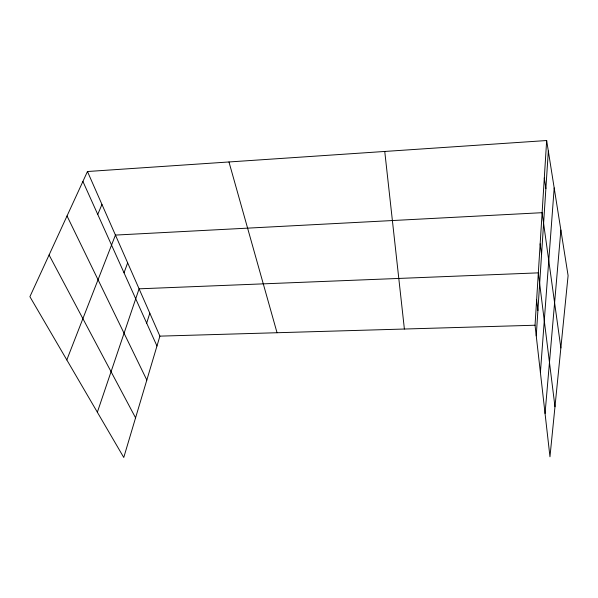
<?xml version="1.0" encoding="UTF-8"?>
<svg xmlns="http://www.w3.org/2000/svg" width="598" height="598" viewBox="0 0 598 598"><rect width="100%" height="100%" fill="white"/><g stroke="black" fill="none" stroke-linecap="round" stroke-linejoin="round"><path stroke-width="0.9" d="M546.662 140.53L568.1 275.611L549.966 456.782L535.038 325.23L546.662 140.53L87.465 171.514L29.9 296.69L123.764 457.47L159.905 336.136L87.465 171.514M536.242 335.829L548.329 151.055M540.405 372.494L554.189 187.944M545.055 413.48L560.872 230.058M146.667 323.137L149.814 313.203M97.354 412.231L139.087 288.819L538.335 272.86L554.974 406.73M124.033 272.823L127.651 262.836M66.812 359.914L115.436 235.081L542.124 212.686L560.857 347.954M97.751 214.42L101.959 204.449M159.905 336.136L535.038 325.23M49.081 254.972L135.567 417.83M67.021 215.96L146.824 380.044M82.898 181.426L156.968 346.01M228.974 161.968L277.038 332.727M544.3 178.047L545.869 188.676M540.158 243.849L541.564 254.546M536.63 299.919L537.894 310.571M384.753 151.458L404.39 329.027"/></g></svg>
